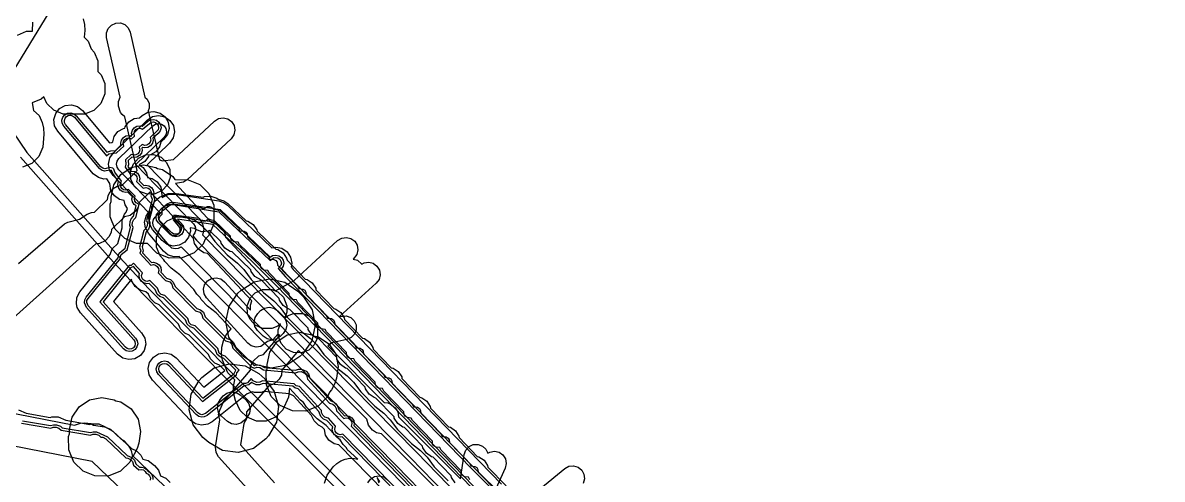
# Model space of a CAD drawing. Header units: metres. Extents: x -2677 to -840, y 169 to 1487.
# Drawn here: x -1723.5 to -1582.2, y 1144.5 to 1201.2 of the extents above; entities that cross this region are included whole.
import ezdxf

# ---------------------------------------------------------------- set-up
doc = ezdxf.new("R2010")
doc.units = ezdxf.units.M
doc.layers.add('AI_GREENING_EXCLUSIONS', color=1, linetype='Continuous')

msp = doc.modelspace()

# ---------------------------------------------------------------- linework, layer by layer
at = {"layer": 'AI_GREENING_EXCLUSIONS'}
for points in [[(-1734.13, 1187.48), (-1718.09, 1213.72), (-1717.56, 1214.29), (-1716.85, 1214.62), (-1716.07, 1214.65), (-1715.34, 1214.38), (-1714.77, 1213.85), (-1714.44, 1213.14), (-1714.41, 1212.36), (-1714.68, 1211.63), (-1730.69, 1185.44)], [(-1724.16, 1199.64), (-1723.05, 1200.11), (-1722.31, 1200.13), (-1722.24, 1201.26)], [(-1724.01, 1171.3), (-1718.31, 1176.24), (-1717.92, 1176.44), (-1716.46, 1176.78), (-1715.51, 1177.4), (-1714.96, 1177.62), (-1714.6, 1177.66), (-1712.98, 1179.25), (-1712.92, 1179.68), (-1712.79, 1179.98), (-1712.28, 1180.59), (-1711.79, 1180.91), (-1711.18, 1181.01), (-1709.32, 1182.83), (-1710.85, 1189.5), (-1711.19, 1189.78), (-1711.37, 1190.05), (-1711.62, 1190.8), (-1711.64, 1191.38), (-1711.41, 1191.95), (-1713.1, 1199.32), (-1713.12, 1199.91), (-1712.91, 1200.45), (-1712.51, 1200.88), (-1711.98, 1201.12), (-1711.39, 1201.14), (-1710.84, 1200.93), (-1710.42, 1200.53), (-1710.18, 1199.99), (-1708.36, 1191.94), (-1708.08, 1191.68), (-1707.84, 1191.14), (-1707.83, 1190.56), (-1707.95, 1190.25), (-1706.55, 1184.16), (-1706.17, 1184.05), (-1704.79, 1184.22), (-1699.72, 1188.97), (-1699.23, 1189.28), (-1698.65, 1189.37), (-1698.08, 1189.24), (-1697.6, 1188.9), (-1697.29, 1188.4), (-1697.2, 1187.83), (-1697.33, 1187.26), (-1697.67, 1186.78), (-1703.09, 1181.7), (-1703.59, 1181.39), (-1704.58, 1181.23), (-1700.12, 1176.43), (-1699.51, 1176.31), (-1698.83, 1175.74), (-1698.47, 1175.15), (-1698.38, 1174.57), (-1692.17, 1167.9), (-1689.85, 1169.17), (-1684.46, 1174.14), (-1683.96, 1174.45), (-1683.38, 1174.54), (-1682.81, 1174.4), (-1682.34, 1174.06), (-1682.03, 1173.56), (-1681.94, 1172.98), (-1682.08, 1172.41), (-1682.52, 1171.85), (-1682.01, 1171.71), (-1681.46, 1171.22), (-1681.19, 1171.38), (-1680.61, 1171.46), (-1680.05, 1171.32), (-1679.58, 1170.97), (-1679.28, 1170.47), (-1679.19, 1169.89), (-1679.33, 1169.32), (-1679.68, 1168.85), (-1684.23, 1164.73), (-1683.39, 1164.81), (-1682.84, 1164.6), (-1682.42, 1164.2), (-1682.18, 1163.67), (-1682.16, 1163.08), (-1682.37, 1162.54), (-1682.77, 1162.11), (-1683.3, 1161.87), (-1685.18, 1161.44), (-1685.67, 1161.1), (-1678.68, 1154.07), (-1678.25, 1154.01), (-1677.94, 1153.88), (-1677.33, 1153.38), (-1677.01, 1152.89), (-1676.9, 1152.29), (-1669.22, 1144.57), (-1668.76, 1147.59), (-1668.56, 1148.15), (-1668.17, 1148.58), (-1667.64, 1148.83), (-1667.05, 1148.85), (-1666.5, 1148.65), (-1666.07, 1148.26), (-1665.84, 1147.76), (-1665.6, 1147.91), (-1665.02, 1148.01), (-1664.45, 1147.88), (-1663.97, 1147.54), (-1663.66, 1147.05), (-1663.56, 1146.47), (-1663.69, 1145.9), (-1665.74, 1141.31)], [(-1716.01, 1201.65), (-1715.85, 1200.93), (-1715.81, 1200.21), (-1715.89, 1199.37), (-1715.4, 1198.87), (-1715.01, 1197.92), (-1714.64, 1197.53), (-1714.18, 1196.44), (-1714.18, 1195.12), (-1713.79, 1194.69), (-1713.34, 1193.61), (-1713.33, 1192.35), (-1713.83, 1191.14), (-1714.7, 1190.29), (-1715.85, 1189.82), (-1718.51, 1189.84), (-1719.66, 1190.31), (-1720.53, 1191.16), (-1720.89, 1191.99), (-1721.21, 1191.69), (-1722.32, 1191.23), (-1722.15, 1190.28), (-1721.48, 1189.65), (-1721.1, 1188.79), (-1720.94, 1188.07), (-1720.9, 1187.35), (-1721, 1185.73), (-1721.5, 1184.58), (-1722.37, 1183.72), (-1723.54, 1183.25)], [(-1673.13, 1137.33), (-1684.3, 1148.78), (-1684.91, 1148.91), (-1685.55, 1149.36), (-1685.98, 1150.01), (-1686.1, 1150.7), (-1686.38, 1151), (-1686.84, 1151.22), (-1687.38, 1151.76), (-1687.68, 1152.42), (-1689.95, 1154.9), (-1690.42, 1155.12), (-1693.59, 1155.41), (-1693.96, 1155.28), (-1694.75, 1155.28), (-1695.01, 1155.36), (-1695.67, 1155.12), (-1700.03, 1151.67), (-1700.56, 1151.36), (-1701.33, 1151.24), (-1702.09, 1151.41), (-1702.73, 1151.87), (-1707.4, 1156.84), (-1707.81, 1157.5), (-1707.94, 1158.27), (-1707.77, 1159.03), (-1707.31, 1159.66), (-1706.65, 1160.08), (-1705.88, 1160.2), (-1705.12, 1160.03), (-1704.49, 1159.58), (-1701.07, 1155.94), (-1698.46, 1158.01), (-1699.12, 1158.67), (-1699.67, 1158.92), (-1700.21, 1159.46), (-1700.46, 1160.02), (-1702.85, 1162.42), (-1703.4, 1162.67), (-1703.94, 1163.21), (-1704.2, 1163.76), (-1706.59, 1166.16), (-1707.14, 1166.41), (-1707.68, 1166.95), (-1707.93, 1167.51), (-1708.22, 1167.8), (-1708.93, 1167.97), (-1709.56, 1168.44), (-1709.96, 1169.11), (-1710, 1169.34), (-1712.24, 1166.58), (-1708.76, 1162.71), (-1708.36, 1162.04), (-1708.25, 1161.27), (-1708.45, 1160.51), (-1708.91, 1159.88), (-1709.59, 1159.49), (-1710.36, 1159.38), (-1711.11, 1159.57), (-1711.74, 1160.04), (-1716.35, 1165.17), (-1716.75, 1165.85), (-1716.85, 1166.3), (-1716.78, 1167.08), (-1716.42, 1167.77), (-1712.67, 1172.4), (-1712.41, 1173.1), (-1711.7, 1173.79), (-1711.18, 1175.73), (-1711.18, 1175.73), (-1711.17, 1176.69), (-1710.87, 1177.42), (-1710.66, 1177.65), (-1710.53, 1178.14), (-1710.81, 1178.56), (-1710.92, 1179.13), (-1711.49, 1179.24), (-1712.14, 1179.68), (-1712.57, 1180.33), (-1712.69, 1181.24), (-1713.09, 1181.8), (-1713.44, 1181.77), (-1714.12, 1181.95), (-1714.75, 1182.42), (-1719.17, 1187.71), (-1719.55, 1188.39), (-1719.63, 1189.17), (-1719.41, 1189.91), (-1718.93, 1190.52), (-1718.24, 1190.9), (-1717.47, 1190.98), (-1716.72, 1190.76), (-1716.11, 1190.27), (-1712.75, 1186.26), (-1712.44, 1186.3), (-1712.33, 1186.4), (-1712.17, 1187.04), (-1711.7, 1187.66), (-1711.03, 1188.06), (-1710.85, 1188.08), (-1710.81, 1188.26), (-1710.34, 1188.88), (-1709.67, 1189.28), (-1709.03, 1189.37), (-1708.68, 1189.68), (-1708.01, 1190.07), (-1707.23, 1190.17), (-1706.48, 1189.97), (-1705.86, 1189.5), (-1705.47, 1188.83), (-1705.36, 1188.05), (-1705.56, 1187.3), (-1706.03, 1186.68), (-1706.38, 1186.37), (-1706.53, 1185.78), (-1707, 1185.16), (-1707.67, 1184.76), (-1707.85, 1184.74), (-1707.89, 1184.56), (-1708.36, 1183.94), (-1709.08, 1183.53), (-1708.58, 1183.2), (-1708.15, 1182.55), (-1708.04, 1181.98), (-1707.47, 1181.86), (-1706.82, 1181.42), (-1706.39, 1180.77), (-1706.2, 1179.48), (-1705.47, 1179.84), (-1704.66, 1179.89), (-1699.18, 1179.06), (-1698.6, 1178.87), (-1698.1, 1178.52), (-1692.6, 1173.25), (-1692.13, 1173.34), (-1691.36, 1173.18), (-1690.72, 1172.74), (-1690.29, 1172.09), (-1690.14, 1171.33), (-1690.23, 1170.89), (-1689.97, 1170.56), (-1664.14, 1143.92)], [(-1672.11, 1137.71), (-1683.89, 1149.8), (-1684.13, 1149.75), (-1684.51, 1149.83), (-1684.83, 1150.05), (-1685.05, 1150.38), (-1685.12, 1150.76), (-1685.06, 1151.04), (-1685.78, 1151.83), (-1686.2, 1151.99), (-1686.55, 1152.31), (-1686.78, 1152.92), (-1689.35, 1155.73), (-1689.77, 1155.89), (-1690, 1156.09), (-1693.7, 1156.42), (-1694.16, 1156.26), (-1694.55, 1156.26), (-1695.16, 1156.55), (-1695.49, 1156.23), (-1696.04, 1156.1), (-1700.65, 1152.45), (-1701, 1152.27), (-1701.3, 1152.24), (-1701.68, 1152.32), (-1702, 1152.55), (-1706.67, 1157.52), (-1706.88, 1157.85), (-1706.94, 1158.24), (-1706.85, 1158.62), (-1706.63, 1158.93), (-1706.3, 1159.14), (-1705.91, 1159.21), (-1705.53, 1159.12), (-1705.21, 1158.89), (-1701.17, 1154.59), (-1697.28, 1157.67), (-1697.1, 1158.07), (-1698.56, 1159.53), (-1699.03, 1159.7), (-1699.38, 1160.02), (-1699.6, 1160.58), (-1702.29, 1163.27), (-1702.76, 1163.44), (-1703.11, 1163.77), (-1703.34, 1164.32), (-1706.03, 1167.02), (-1706.5, 1167.19), (-1706.85, 1167.51), (-1707.07, 1168.07), (-1707.83, 1168.83), (-1708.13, 1168.78), (-1708.51, 1168.88), (-1708.82, 1169.11), (-1709.02, 1169.44), (-1709.08, 1169.83), (-1709.02, 1170.07), (-1709.78, 1170.91), (-1710.14, 1170.76), (-1713.55, 1166.54), (-1709.51, 1162.04), (-1709.31, 1161.71), (-1709.25, 1161.32), (-1709.35, 1160.94), (-1709.58, 1160.63), (-1709.92, 1160.43), (-1710.3, 1160.37), (-1710.68, 1160.47), (-1710.99, 1160.7), (-1715.61, 1165.84), (-1715.86, 1166.41), (-1715.82, 1166.8), (-1715.64, 1167.14), (-1711.69, 1172.02), (-1711.56, 1172.57), (-1710.82, 1173.19), (-1710.13, 1175.76), (-1710.21, 1176), (-1710.21, 1176), (-1710.19, 1176.5), (-1710.04, 1176.86), (-1709.75, 1177.17), (-1709.42, 1178.44), (-1709.67, 1178.61), (-1709.88, 1178.93), (-1709.96, 1179.32), (-1709.91, 1179.56), (-1710.48, 1180.14), (-1710.72, 1180.09), (-1711.1, 1180.17), (-1711.43, 1180.38), (-1711.64, 1180.71), (-1711.72, 1181.09), (-1711.63, 1181.49), (-1712.33, 1182.46), (-1712.5, 1182.83), (-1712.71, 1182.89), (-1713.35, 1182.76), (-1713.72, 1182.87), (-1714, 1183.09), (-1718.41, 1188.35), (-1718.6, 1188.69), (-1718.64, 1189.08), (-1718.53, 1189.45), (-1718.28, 1189.76), (-1717.94, 1189.94), (-1717.55, 1189.99), (-1717.18, 1189.88), (-1716.87, 1189.63), (-1713.08, 1185.1), (-1712.6, 1185.28), (-1712.02, 1185.32), (-1711.33, 1185.97), (-1711.36, 1186.23), (-1711.27, 1186.6), (-1711.03, 1186.92), (-1710.7, 1187.12), (-1710.31, 1187.17), (-1710.07, 1187.11), (-1709.97, 1187.2), (-1710, 1187.45), (-1709.91, 1187.82), (-1709.67, 1188.14), (-1709.34, 1188.34), (-1708.95, 1188.39), (-1708.7, 1188.33), (-1708.02, 1188.93), (-1707.68, 1189.12), (-1707.3, 1189.18), (-1706.92, 1189.08), (-1706.61, 1188.84), (-1706.41, 1188.5), (-1706.36, 1188.12), (-1706.46, 1187.74), (-1706.7, 1187.43), (-1707.37, 1186.83), (-1707.34, 1186.59), (-1707.43, 1186.22), (-1707.67, 1185.9), (-1708, 1185.7), (-1708.39, 1185.65), (-1708.63, 1185.71), (-1708.73, 1185.62), (-1708.7, 1185.37), (-1708.79, 1185), (-1709.03, 1184.68), (-1709.36, 1184.48), (-1709.75, 1184.43), (-1709.98, 1184.49), (-1710.43, 1184.07), (-1710.4, 1183.56), (-1710.48, 1183.32), (-1710.09, 1182.77), (-1709.62, 1182.71), (-1709.29, 1182.5), (-1709.08, 1182.17), (-1709, 1181.79), (-1709.05, 1181.54), (-1708.49, 1180.97), (-1708.24, 1181.02), (-1707.86, 1180.94), (-1707.53, 1180.72), (-1707.32, 1180.39), (-1707.25, 1180.01), (-1707.31, 1179.71), (-1707.17, 1179.32), (-1707.2, 1178.97), (-1707.83, 1176.64), (-1707.75, 1176.4), (-1707.77, 1175.9), (-1707.92, 1175.54), (-1708.21, 1175.23), (-1708.7, 1173.36), (-1708.58, 1172.87), (-1708.64, 1172.63), (-1707.54, 1171.42), (-1707.29, 1171.46), (-1706.91, 1171.36), (-1706.6, 1171.13), (-1706.4, 1170.8), (-1706.34, 1170.41), (-1706.39, 1170.21), (-1705.66, 1169.48), (-1705.19, 1169.31), (-1704.84, 1168.98), (-1704.61, 1168.43), (-1701.92, 1165.73), (-1701.45, 1165.56), (-1701.1, 1165.24), (-1700.88, 1164.68), (-1698.19, 1161.99), (-1697.72, 1161.82), (-1697.37, 1161.5), (-1697.14, 1160.94), (-1694.91, 1158.71), (-1694.76, 1158.65), (-1694.55, 1158.72), (-1694.06, 1158.7), (-1693.54, 1158.41), (-1689.67, 1158.05), (-1689.31, 1158.18), (-1688.92, 1158.18), (-1688.38, 1157.96), (-1688.06, 1157.61), (-1687.89, 1157.08), (-1685.31, 1154.27), (-1684.89, 1154.11), (-1684.54, 1153.79), (-1684.32, 1153.18), (-1683.6, 1152.41), (-1683.39, 1152.45), (-1683.01, 1152.37), (-1682.69, 1152.15), (-1682.47, 1151.82), (-1682.4, 1151.44), (-1682.45, 1151.19), (-1670.67, 1139.1)], [(-1671.76, 1137.78), (-1683.8, 1150.14), (-1684.13, 1150.05), (-1684.39, 1150.11), (-1684.62, 1150.26), (-1684.77, 1150.49), (-1684.82, 1150.76), (-1684.71, 1151.1), (-1685.61, 1152.11), (-1686.03, 1152.24), (-1686.3, 1152.48), (-1686.46, 1152.81), (-1686.48, 1153.07), (-1689.18, 1156.02), (-1689.61, 1156.14), (-1689.87, 1156.38), (-1693.77, 1156.75), (-1694.12, 1156.57), (-1694.49, 1156.55), (-1694.92, 1156.73), (-1695.19, 1157.02), (-1695.65, 1156.49), (-1695.9, 1156.39), (-1696.15, 1156.4), (-1700.83, 1152.69), (-1701.29, 1152.54), (-1701.56, 1152.6), (-1701.78, 1152.76), (-1706.45, 1157.73), (-1706.6, 1157.96), (-1706.64, 1158.23), (-1706.58, 1158.49), (-1706.42, 1158.72), (-1706.19, 1158.86), (-1705.92, 1158.91), (-1705.65, 1158.84), (-1705.43, 1158.68), (-1701.2, 1154.18), (-1697.02, 1157.5), (-1696.97, 1157.74), (-1696.67, 1158.07), (-1698.4, 1159.82), (-1698.86, 1159.95), (-1699.13, 1160.19), (-1699.31, 1160.74), (-1702.13, 1163.57), (-1702.6, 1163.69), (-1702.86, 1163.94), (-1703.04, 1164.48), (-1705.87, 1167.31), (-1706.33, 1167.44), (-1706.6, 1167.68), (-1706.78, 1168.22), (-1707.76, 1169.18), (-1708.11, 1169.08), (-1708.38, 1169.15), (-1708.6, 1169.31), (-1708.74, 1169.55), (-1708.78, 1169.82), (-1708.67, 1170.14), (-1709.76, 1171.33), (-1710.07, 1171.07), (-1710.31, 1171.03), (-1713.95, 1166.53), (-1709.73, 1161.84), (-1709.59, 1161.61), (-1709.55, 1161.34), (-1709.62, 1161.07), (-1709.78, 1160.85), (-1710.02, 1160.71), (-1710.29, 1160.67), (-1710.55, 1160.74), (-1710.77, 1160.9), (-1715.39, 1166.04), (-1715.56, 1166.44), (-1715.54, 1166.71), (-1715.41, 1166.95), (-1711.39, 1171.91), (-1711.4, 1172.15), (-1711.3, 1172.41), (-1710.56, 1173), (-1709.81, 1175.75), (-1709.81, 1175.75), (-1709.92, 1176.06), (-1709.9, 1176.44), (-1709.74, 1176.77), (-1709.47, 1177.01), (-1709.05, 1178.63), (-1709.45, 1178.82), (-1709.6, 1179.05), (-1709.66, 1179.32), (-1709.56, 1179.64), (-1710.39, 1180.48), (-1710.72, 1180.39), (-1710.99, 1180.44), (-1711.21, 1180.6), (-1711.36, 1180.82), (-1711.42, 1181.09), (-1711.27, 1181.5), (-1712.09, 1182.64), (-1712.21, 1183), (-1712.33, 1183.13), (-1712.71, 1183.21), (-1713.32, 1183.06), (-1713.59, 1183.14), (-1713.8, 1183.31), (-1718.18, 1188.54), (-1718.31, 1188.78), (-1718.34, 1189.05), (-1718.26, 1189.31), (-1718.09, 1189.53), (-1717.85, 1189.66), (-1717.58, 1189.69), (-1717.32, 1189.61), (-1717.1, 1189.44), (-1713.11, 1184.66), (-1712.84, 1184.91), (-1711.89, 1185.03), (-1710.98, 1185.87), (-1711.06, 1186.21), (-1711, 1186.47), (-1710.83, 1186.69), (-1710.6, 1186.83), (-1710.33, 1186.87), (-1710.01, 1186.76), (-1709.63, 1187.1), (-1709.7, 1187.43), (-1709.64, 1187.69), (-1709.47, 1187.91), (-1709.24, 1188.05), (-1708.97, 1188.09), (-1708.64, 1187.98), (-1707.58, 1188.84), (-1707.31, 1188.88), (-1707.05, 1188.81), (-1706.83, 1188.64), (-1706.7, 1188.4), (-1706.66, 1188.13), (-1706.73, 1187.87), (-1707.71, 1186.94), (-1707.64, 1186.61), (-1707.7, 1186.35), (-1707.87, 1186.13), (-1708.1, 1185.99), (-1708.37, 1185.95), (-1708.69, 1186.06), (-1709.07, 1185.72), (-1709, 1185.39), (-1709.06, 1185.13), (-1709.23, 1184.91), (-1709.46, 1184.77), (-1709.73, 1184.73), (-1710.05, 1184.83), (-1710.78, 1184.15), (-1710.7, 1183.61), (-1710.82, 1183.27), (-1710.22, 1182.45), (-1709.73, 1182.44), (-1709.51, 1182.28), (-1709.36, 1182.06), (-1709.3, 1181.79), (-1709.4, 1181.46), (-1708.57, 1180.63), (-1708.24, 1180.72), (-1707.97, 1180.66), (-1707.75, 1180.51), (-1707.6, 1180.28), (-1707.55, 1180.01), (-1707.64, 1179.68), (-1707.47, 1179.29), (-1707.49, 1179.05), (-1708.15, 1176.65), (-1708.04, 1176.34), (-1708.06, 1175.96), (-1708.22, 1175.63), (-1708.49, 1175.39), (-1709.03, 1173.33), (-1708.88, 1172.88), (-1708.99, 1172.56), (-1707.64, 1171.08), (-1707.31, 1171.16), (-1707.04, 1171.09), (-1706.82, 1170.93), (-1706.68, 1170.69), (-1706.64, 1170.42), (-1706.73, 1170.13), (-1705.82, 1169.18), (-1705.27, 1169.01), (-1705.03, 1168.74), (-1704.91, 1168.27), (-1702.08, 1165.44), (-1701.54, 1165.26), (-1701.3, 1164.99), (-1701.17, 1164.53), (-1698.35, 1161.7), (-1697.8, 1161.52), (-1697.56, 1161.25), (-1697.44, 1160.78), (-1695.08, 1158.45), (-1694.78, 1158.32), (-1694.49, 1158.42), (-1694.12, 1158.4), (-1693.65, 1158.1), (-1689.64, 1157.74), (-1689.35, 1157.87), (-1688.98, 1157.89), (-1688.55, 1157.71), (-1688.31, 1157.44), (-1688.18, 1156.93), (-1685.48, 1153.99), (-1685.06, 1153.86), (-1684.79, 1153.62), (-1684.63, 1153.29), (-1684.61, 1153.03), (-1683.7, 1152.07), (-1683.39, 1152.15), (-1683.13, 1152.09), (-1682.9, 1151.94), (-1682.75, 1151.71), (-1682.7, 1151.44), (-1682.8, 1151.12), (-1670.76, 1138.76)], [(-1664.67, 1131.88), (-1677.9, 1145.53), (-1704.11, 1172.18), (-1704.71, 1172.12), (-1705.46, 1172.34), (-1706.07, 1172.83), (-1707.93, 1175.06), (-1708.29, 1175.71), (-1708.39, 1176.44), (-1708.21, 1177.17), (-1707.89, 1177.63), (-1712.31, 1182.21), (-1712.73, 1182.86), (-1712.87, 1183.63), (-1712.7, 1184.39), (-1712.26, 1185.03), (-1708.08, 1189.09), (-1707.42, 1189.52), (-1706.65, 1189.66), (-1705.89, 1189.5), (-1705.25, 1189.05), (-1704.82, 1188.4), (-1704.68, 1187.63), (-1704.85, 1186.87), (-1705.29, 1186.22), (-1708.08, 1183.52), (-1703.71, 1179.04), (-1703.64, 1178.99), (-1703.6, 1178.92), (-1701.62, 1176.9), (-1701.2, 1176.24), (-1701.2, 1176.24), (-1701.06, 1175.47), (-1701.2, 1174.86), (-1674.69, 1147.9), (-1661.67, 1134.46)], [(-1725.6, 1188.9), (-1722.98, 1185.09), (-1711.94, 1172.59), (-1707.91, 1168.21), (-1697.81, 1157.97), (-1592.33, 1052.46), (-1591.9, 1051.81), (-1591.84, 1051.55), (-1591.56, 1051.2), (-1583.65, 1043.25), (-1582.23, 1041.72)], [(-1663.95, 1132.58), (-1677.19, 1146.23), (-1703.87, 1173.36), (-1703.89, 1173.34), (-1704.24, 1173.15), (-1704.62, 1173.11), (-1705, 1173.22), (-1705.3, 1173.47), (-1707.16, 1175.7), (-1707.34, 1176.02), (-1707.39, 1176.39), (-1707.3, 1176.75), (-1707.09, 1177.06), (-1706.49, 1177.63), (-1711.59, 1182.9), (-1711.8, 1183.23), (-1711.87, 1183.61), (-1711.79, 1183.99), (-1711.57, 1184.31), (-1707.38, 1188.38), (-1707.05, 1188.59), (-1706.67, 1188.66), (-1706.29, 1188.58), (-1705.96, 1188.36), (-1705.75, 1188.03), (-1705.68, 1187.64), (-1705.76, 1187.26), (-1705.99, 1186.94), (-1709.46, 1183.57), (-1704.37, 1178.3), (-1704.36, 1178.29), (-1704.36, 1178.28), (-1702.34, 1176.2), (-1702.34, 1176.2), (-1702.13, 1175.87), (-1702.06, 1175.49), (-1702.15, 1175.11), (-1702.42, 1174.74), (-1701.97, 1174.2), (-1675.41, 1147.2), (-1662.39, 1133.77)], [(-1723.77, 1184.47), (-1712.68, 1171.92), (-1708.63, 1167.52), (-1698.52, 1157.27), (-1593.04, 1051.75), (-1592.82, 1051.43), (-1592.74, 1051.04), (-1592.27, 1050.49), (-1584.37, 1042.57)], [(-1694.52, 1142.09), (-1699.23, 1147.33), (-1699.53, 1147.83), (-1699.6, 1148.56), (-1699.08, 1151.9), (-1699.22, 1152.55), (-1699.08, 1153.12), (-1698.61, 1154.14), (-1695.28, 1158.08), (-1695.25, 1158.56), (-1694.94, 1159.2), (-1694.24, 1159.85), (-1693.65, 1160), (-1691.64, 1162.37), (-1691.87, 1162.54), (-1692.51, 1161.82), (-1693.14, 1161.61), (-1693.99, 1161.01), (-1694.57, 1160.93), (-1695.2, 1161.1), (-1695.61, 1161.42), (-1700.7, 1167.02), (-1701, 1167.52), (-1701.09, 1168.1), (-1700.95, 1168.67), (-1700.6, 1169.14), (-1700.1, 1169.44), (-1699.52, 1169.52), (-1698.95, 1169.38), (-1698.48, 1169.04), (-1695.26, 1165.49), (-1695.26, 1166.13), (-1695.11, 1166.65), (-1700.59, 1172.54), (-1701.06, 1172.63), (-1701.72, 1173.08), (-1702.22, 1173.78), (-1702.31, 1174.38), (-1707.72, 1180.2), (-1709.08, 1178.88), (-1709.19, 1178.27), (-1709.52, 1177.79), (-1710.19, 1177.26), (-1710.9, 1177.09), (-1712.5, 1175.52), (-1712.54, 1175.2), (-1712.77, 1174.66), (-1713.28, 1174.09), (-1713.98, 1173.76), (-1714.42, 1173.72), (-1729.22, 1160.46)], [(-1669.9, 1144.09), (-1670.33, 1144.74), (-1670.37, 1144.96), (-1672.6, 1147.28), (-1672.82, 1147.33), (-1673.46, 1147.77), (-1673.88, 1148.42), (-1673.92, 1148.62), (-1676.15, 1150.95), (-1676.37, 1150.99), (-1677.01, 1151.44), (-1677.44, 1152.09), (-1677.47, 1152.29), (-1679.71, 1154.61), (-1679.93, 1154.66), (-1680.57, 1155.1), (-1680.99, 1155.76), (-1681.03, 1155.96), (-1683.26, 1158.28), (-1683.48, 1158.33), (-1684.12, 1158.77), (-1684.54, 1159.43), (-1684.58, 1159.63), (-1686.81, 1161.95), (-1687.03, 1161.99), (-1687.67, 1162.44), (-1688.1, 1163.09), (-1688.13, 1163.29), (-1690.37, 1165.61), (-1690.59, 1165.66), (-1691.23, 1166.1), (-1691.65, 1166.76), (-1691.69, 1166.96), (-1693.88, 1169.23), (-1694.73, 1169.69), (-1695.18, 1170.32), (-1695.22, 1170.52), (-1697.55, 1172.75), (-1697.77, 1172.78), (-1697.77, 1172.78), (-1698.43, 1173.2), (-1698.89, 1173.84), (-1698.93, 1174.03), (-1700.35, 1175.38), (-1700.52, 1175.29), (-1701.3, 1175.24), (-1702.04, 1175.5), (-1702.19, 1175.63), (-1702.76, 1175.71), (-1702.71, 1175.3), (-1702.93, 1174.55), (-1703.41, 1173.94), (-1704.09, 1173.56), (-1704.86, 1173.46), (-1705.61, 1173.67), (-1706.23, 1174.16), (-1707.4, 1175.52), (-1707.78, 1176.2), (-1707.88, 1176.98), (-1707.67, 1177.73), (-1707.51, 1177.93), (-1707.49, 1178.3), (-1707.15, 1179), (-1706.56, 1179.52), (-1705.47, 1179.98), (-1704.77, 1180.01), (-1701.15, 1179.51), (-1700.95, 1179.61), (-1700.17, 1179.66), (-1699.43, 1179.41), (-1699.28, 1179.28), (-1698.59, 1179.08), (-1698.07, 1178.73), (-1695.82, 1176.58), (-1695.6, 1176.54), (-1694.93, 1176.12), (-1694.48, 1175.49), (-1694.44, 1175.29), (-1692.11, 1173.07), (-1691.89, 1173.03), (-1691.23, 1172.61), (-1690.78, 1171.98), (-1690.71, 1171.7), (-1688.47, 1169.37), (-1688.25, 1169.32), (-1687.61, 1168.88), (-1687.18, 1168.22), (-1687.15, 1168.02), (-1684.92, 1165.7), (-1684.69, 1165.65), (-1684.05, 1165.21), (-1683.63, 1164.55), (-1683.59, 1164.35), (-1681.36, 1162.03), (-1681.14, 1161.99), (-1680.5, 1161.54), (-1680.08, 1160.89), (-1680.04, 1160.69), (-1677.81, 1158.37), (-1677.59, 1158.32), (-1676.95, 1157.88), (-1676.52, 1157.22), (-1676.49, 1157.02), (-1674.25, 1154.7), (-1674.03, 1154.65), (-1673.39, 1154.21), (-1672.97, 1153.55), (-1672.93, 1153.35), (-1670.7, 1151.03), (-1670.48, 1150.98), (-1669.84, 1150.54), (-1669.42, 1149.89), (-1669.38, 1149.69), (-1667.15, 1147.37), (-1666.94, 1147.33), (-1666.3, 1146.89), (-1665.87, 1146.23), (-1665.83, 1146.04), (-1663.58, 1143.73)], [(-1667.83, 1143.46), (-1692.06, 1168.54), (-1695.11, 1171.57), (-1699.94, 1176.14), (-1704.31, 1176.8), (-1703.61, 1176), (-1703.53, 1175.62), (-1703.61, 1175.24), (-1703.82, 1174.91), (-1704.15, 1174.7), (-1704.53, 1174.62), (-1704.91, 1174.69), (-1705.24, 1174.91), (-1706.68, 1176.33), (-1706.9, 1176.66), (-1706.97, 1177.04), (-1706.9, 1177.42), (-1706.28, 1178.14), (-1705.58, 1178.69), (-1705.22, 1178.88), (-1704.81, 1178.9), (-1699.04, 1177.98), (-1692.81, 1172.07), (-1692.52, 1172.27), (-1692.13, 1172.34), (-1691.75, 1172.26), (-1691.43, 1172.04), (-1691.21, 1171.72), (-1691.14, 1171.33), (-1691.22, 1170.95), (-1691.41, 1170.67), (-1690.69, 1169.86), (-1667.73, 1146.16), (-1663.61, 1142.04)], [(-1667.62, 1143.67), (-1691.84, 1168.75), (-1694.9, 1171.79), (-1699.8, 1176.42), (-1704.76, 1177.17), (-1704.96, 1177.02), (-1704.04, 1176.11), (-1703.89, 1175.89), (-1703.83, 1175.62), (-1703.89, 1175.35), (-1704.04, 1175.12), (-1704.26, 1174.97), (-1704.53, 1174.92), (-1704.8, 1174.97), (-1705.03, 1175.12), (-1706.47, 1176.55), (-1706.62, 1176.77), (-1706.67, 1177.04), (-1706.62, 1177.31), (-1706.09, 1177.91), (-1705.39, 1178.46), (-1705.14, 1178.59), (-1704.86, 1178.6), (-1699.17, 1177.71), (-1692.82, 1171.66), (-1692.4, 1171.99), (-1692.13, 1172.04), (-1691.87, 1171.99), (-1691.64, 1171.83), (-1691.49, 1171.6), (-1691.44, 1171.34), (-1691.5, 1171.07), (-1691.82, 1170.67), (-1690.91, 1169.65), (-1667.95, 1145.95), (-1663.62, 1141.62)], [(-1668.07, 1144.46), (-1668.24, 1144.79), (-1668.75, 1144.85), (-1668.97, 1145), (-1669.12, 1145.23), (-1669.16, 1145.57), (-1671.63, 1148.13), (-1671.8, 1148.46), (-1672.3, 1148.52), (-1672.53, 1148.67), (-1672.68, 1148.9), (-1672.71, 1149.24), (-1675.18, 1151.8), (-1675.35, 1152.12), (-1675.86, 1152.19), (-1676.08, 1152.34), (-1676.23, 1152.57), (-1676.26, 1152.91), (-1678.74, 1155.46), (-1678.9, 1155.79), (-1679.41, 1155.85), (-1679.63, 1156.01), (-1679.78, 1156.24), (-1679.82, 1156.58), (-1682.29, 1159.13), (-1682.46, 1159.46), (-1682.96, 1159.52), (-1683.19, 1159.67), (-1683.34, 1159.9), (-1683.37, 1160.24), (-1685.84, 1162.8), (-1686.01, 1163.13), (-1686.52, 1163.19), (-1686.74, 1163.34), (-1686.89, 1163.57), (-1686.92, 1163.91), (-1689.4, 1166.46), (-1689.56, 1166.79), (-1690.07, 1166.85), (-1690.29, 1167.01), (-1690.44, 1167.24), (-1690.48, 1167.58), (-1692.95, 1170.13), (-1693.12, 1170.45), (-1693.6, 1170.49), (-1693.83, 1170.63), (-1693.99, 1170.85), (-1693.99, 1170.85), (-1694.04, 1171.19), (-1696.62, 1173.64), (-1696.8, 1173.96), (-1697.31, 1174), (-1697.54, 1174.14), (-1697.7, 1174.37), (-1697.75, 1174.7), (-1699.77, 1176.62), (-1700.09, 1176.66), (-1700.42, 1176.81), (-1700.85, 1176.55), (-1701.13, 1176.53), (-1701.39, 1176.62), (-1701.62, 1176.87), (-1704.78, 1177.29), (-1704.77, 1176.87), (-1704.86, 1176.7), (-1704.18, 1175.91), (-1704.04, 1175.67), (-1704.01, 1175.4), (-1704.08, 1175.14), (-1704.25, 1174.93), (-1704.49, 1174.79), (-1704.76, 1174.76), (-1705.03, 1174.83), (-1705.24, 1175), (-1706.55, 1176.61), (-1706.58, 1176.88), (-1706.51, 1177.14), (-1706.21, 1177.43), (-1706.23, 1177.97), (-1706.11, 1178.22), (-1705.91, 1178.4), (-1705.57, 1178.48), (-1705.42, 1178.62), (-1704.95, 1178.72), (-1701.39, 1178.25), (-1701.05, 1178.09), (-1700.62, 1178.36), (-1700.35, 1178.37), (-1700.09, 1178.29), (-1699.85, 1178.04), (-1699.36, 1177.97), (-1698.97, 1177.79), (-1696.75, 1175.69), (-1696.57, 1175.36), (-1696.06, 1175.33), (-1695.83, 1175.18), (-1695.67, 1174.96), (-1695.62, 1174.62), (-1693.04, 1172.17), (-1692.86, 1171.85), (-1692.35, 1171.81), (-1692.12, 1171.67), (-1691.96, 1171.45), (-1691.92, 1171.08), (-1689.44, 1168.52), (-1689.27, 1168.19), (-1688.76, 1168.13), (-1688.54, 1167.97), (-1688.39, 1167.74), (-1688.36, 1167.4), (-1685.88, 1164.85), (-1685.72, 1164.52), (-1685.21, 1164.46), (-1684.99, 1164.3), (-1684.84, 1164.07), (-1684.8, 1163.74), (-1682.33, 1161.18), (-1682.16, 1160.85), (-1681.66, 1160.79), (-1681.43, 1160.64), (-1681.28, 1160.41), (-1681.25, 1160.07), (-1678.78, 1157.51), (-1678.61, 1157.19), (-1678.1, 1157.13), (-1677.88, 1156.97), (-1677.73, 1156.74), (-1677.7, 1156.4), (-1675.22, 1153.85), (-1675.06, 1153.52), (-1674.55, 1153.46), (-1674.33, 1153.3), (-1674.18, 1153.07), (-1674.14, 1152.73), (-1671.67, 1150.18), (-1671.5, 1149.85), (-1671, 1149.79), (-1670.77, 1149.64), (-1670.62, 1149.41), (-1670.59, 1149.07), (-1668.12, 1146.51), (-1667.95, 1146.19), (-1667.45, 1146.13), (-1667.22, 1145.98), (-1667.07, 1145.75), (-1667.04, 1145.41), (-1664.54, 1142.87)], [(-1686.09, 1144.05), (-1685.74, 1145.04), (-1685, 1146.08), (-1684.56, 1146.5), (-1684.08, 1146.81), (-1683.52, 1147.03), (-1682.96, 1147.13), (-1682.35, 1147.12), (-1681.97, 1147.02), (-1683.26, 1148.21), (-1683.37, 1148.43), (-1683.79, 1148.85), (-1684.13, 1149.41), (-1684.51, 1149.72), (-1685.87, 1151.18), (-1687, 1152.04), (-1687.81, 1152.85), (-1687.92, 1153.07), (-1688.34, 1153.49), (-1688.68, 1154.05), (-1689.06, 1154.36), (-1690.43, 1155.83), (-1690.56, 1154.73), (-1691.24, 1153.14), (-1692.16, 1152.22), (-1693.32, 1151.75), (-1694.51, 1151.75), (-1695.67, 1152.22), (-1696.54, 1153.07), (-1697.11, 1154.32), (-1697.35, 1155.08), (-1697.38, 1156.02), (-1697.21, 1156.87), (-1698.07, 1157.75), (-1698.74, 1159.31), (-1698.87, 1160.03), (-1698.82, 1160.93), (-1698.61, 1161.72), (-1698.28, 1162.43), (-1697.68, 1163.21), (-1699.53, 1165.19), (-1700.59, 1166.02), (-1701.4, 1166.84), (-1701.52, 1167.07), (-1701.92, 1167.48), (-1702.27, 1168.06), (-1704.02, 1169.88), (-1705.09, 1170.72), (-1705.9, 1171.53), (-1706.02, 1171.77), (-1706.46, 1172.23), (-1706.91, 1173.31), (-1706.93, 1174.57), (-1706.46, 1175.72), (-1705.61, 1176.58), (-1704.47, 1177.07), (-1703.22, 1177.09), (-1702.07, 1176.62), (-1702.07, 1176.62), (-1701.38, 1176.05), (-1700.57, 1175.24), (-1699.69, 1174.01), (-1698.14, 1172.39), (-1696.88, 1171.35), (-1696.07, 1170.54), (-1695.2, 1169.32), (-1693.64, 1167.69), (-1692.38, 1166.66), (-1691.57, 1165.85), (-1690.71, 1164.65), (-1688.96, 1162.87), (-1687.84, 1162.01), (-1687.03, 1161.2), (-1686.16, 1160.01), (-1684.41, 1158.23), (-1683.29, 1157.37), (-1682.48, 1156.56), (-1681.6, 1155.36), (-1679.86, 1153.59), (-1678.74, 1152.73), (-1677.93, 1151.92), (-1677.05, 1150.72), (-1675.31, 1148.95), (-1674.18, 1148.09), (-1673.37, 1147.28), (-1672.5, 1146.09), (-1670.75, 1144.32)], [(-1670.44, 1141.55), (-1679.02, 1150.17), (-1679.63, 1150.27), (-1680.12, 1150.6), (-1680.65, 1151.26), (-1680.82, 1151.97), (-1689.3, 1160.49), (-1691.36, 1158.07), (-1691.42, 1157.45), (-1691.7, 1156.94), (-1692.32, 1156.36), (-1693.01, 1156.12), (-1695.77, 1152.88), (-1695.78, 1152.02), (-1696.11, 1151.44), (-1696.52, 1148.81), (-1692.29, 1144.1)], [(-1738.5, 1155.41), (-1717.1, 1151.23), (-1716.33, 1151.47), (-1715.82, 1151.52), (-1715.04, 1151.44), (-1714.72, 1151.26), (-1713.35, 1151.02), (-1712.62, 1150.74), (-1711.3, 1149.5), (-1710.97, 1149.34), (-1710.45, 1148.76), (-1710.07, 1148.08), (-1709.94, 1147.51), (-1686.73, 1125.28)], [(-1738.5, 1155.41), (-1717.1, 1151.23), (-1716.33, 1151.47), (-1715.82, 1151.52), (-1715.04, 1151.44), (-1714.72, 1151.26), (-1713.35, 1151.02), (-1712.62, 1150.74), (-1711.3, 1149.5), (-1710.97, 1149.34), (-1710.45, 1148.76), (-1710.07, 1148.08), (-1709.94, 1147.51), (-1686.73, 1125.28)], [(-1724.03, 1153.15), (-1723.09, 1152.73), (-1720.12, 1152.21), (-1719.89, 1152.28), (-1719.1, 1152.28), (-1718.17, 1151.87), (-1715.19, 1151.34), (-1714.97, 1151.41), (-1714.08, 1151.39), (-1713.36, 1151.09), (-1712.33, 1150.51), (-1710.03, 1148.36), (-1709.4, 1148.07), (-1708.86, 1147.53), (-1708.61, 1147.03), (-1707.94, 1146.84), (-1707.17, 1146.22), (-1706.65, 1145.64), (-1706.41, 1144.96), (-1705.75, 1144.65), (-1705.21, 1144.11)], [(-1689.26, 1122.17), (-1714.9, 1146.72), (-1739.39, 1151.51)], [(-1689.26, 1122.17), (-1714.9, 1146.72), (-1739.39, 1151.51)], [(-1723.66, 1151.49), (-1720.03, 1150.85), (-1719.73, 1150.99), (-1719.36, 1151.01), (-1719.01, 1150.88), (-1718.73, 1150.63), (-1715.1, 1149.99), (-1714.81, 1150.12), (-1714.43, 1150.14), (-1714.08, 1150.01), (-1713.81, 1149.76), (-1713.57, 1149.74), (-1713.22, 1149.56), (-1710.7, 1147.17), (-1710.46, 1147.15), (-1710.13, 1146.99), (-1709.88, 1146.73), (-1709.76, 1146.29), (-1709.1, 1145.7), (-1708.79, 1145.75), (-1708.53, 1145.68), (-1708.31, 1145.51), (-1708.18, 1145.28), (-1707.95, 1145.17), (-1707.77, 1144.97), (-1707.67, 1144.71), (-1707.71, 1144.4)], [(-1723.54, 1151.79), (-1720.04, 1151.18), (-1719.7, 1151.3), (-1719.3, 1151.3), (-1718.84, 1151.13), (-1718.61, 1150.92), (-1715.12, 1150.31), (-1714.77, 1150.43), (-1714.37, 1150.43), (-1713.01, 1149.78), (-1710.55, 1147.47), (-1709.96, 1147.24), (-1709.64, 1146.89), (-1709.47, 1146.46), (-1709.01, 1146.02), (-1708.77, 1146.05), (-1708.39, 1145.95), (-1708.08, 1145.71), (-1707.97, 1145.51), (-1707.77, 1145.41), (-1707.51, 1145.12), (-1707.38, 1144.76), (-1707.39, 1144.51)], [(-1661.77, 1141.34), (-1656.31, 1145.86), (-1655.8, 1146.14), (-1655.22, 1146.2), (-1654.65, 1146.04), (-1654.2, 1145.67), (-1653.92, 1145.15), (-1653.86, 1144.57), (-1654.03, 1144.01)], [(-1680.72, 1144.08), (-1680.38, 1144.55), (-1679.88, 1144.86), (-1679.3, 1144.95), (-1678.73, 1144.82), (-1678.26, 1144.47)], [(-1679.23, 1144.21), (-1679.56, 1144.73), (-1679.34, 1144.08)]]:
    msp.add_lwpolyline(points, dxfattribs=at)
for points in [[(-1705.21, 1181.96), (-1705.56, 1181.04), (-1706.2, 1180.34), (-1707.08, 1179.93), (-1708.07, 1179.89), (-1708.99, 1180.23), (-1709.69, 1180.88), (-1710.1, 1181.76), (-1710.14, 1182.75), (-1709.79, 1183.66), (-1709.15, 1184.36), (-1708.27, 1184.77), (-1707.28, 1184.81), (-1706.36, 1184.47), (-1705.66, 1183.82), (-1705.25, 1182.94), (-1705.21, 1181.96)], [(-1706.99, 1183.22), (-1706.8, 1183.09), (-1706.19, 1182.97), (-1704.89, 1182.1), (-1704.65, 1181.74), (-1702.99, 1181.67), (-1701.54, 1181.08), (-1700.44, 1179.98), (-1699.83, 1178.54), (-1699.83, 1176.2), (-1700.44, 1174.76), (-1700.88, 1174.32), (-1701.15, 1173.71), (-1702.23, 1172.63), (-1703.72, 1171.99), (-1705.36, 1171.98), (-1706.87, 1172.6), (-1708.03, 1173.77), (-1709.4, 1173.78), (-1710.84, 1174.39), (-1712.03, 1175.57), (-1712.65, 1177.09), (-1712.65, 1178.68), (-1712.53, 1179.01), (-1712.53, 1179.53), (-1712.22, 1181.06), (-1711.35, 1182.36), (-1710.06, 1183.22), (-1708.53, 1183.53), (-1706.99, 1183.22)], [(-1696.46, 1167.95), (-1694.82, 1169.02), (-1692.91, 1169.38), (-1691, 1168.98), (-1689.39, 1167.88), (-1688.69, 1167.18), (-1687.62, 1165.54), (-1687.26, 1163.63), (-1687.66, 1161.72), (-1688.76, 1160.11), (-1689.13, 1159.75), (-1690.76, 1158.68), (-1692.67, 1158.32), (-1694.58, 1158.72), (-1696.2, 1159.82), (-1696.89, 1160.53), (-1697.96, 1162.16), (-1698.32, 1164.08), (-1697.92, 1165.99), (-1696.82, 1167.6), (-1696.46, 1167.95)], [(-1695.66, 1166.06), (-1695.32, 1166.98), (-1694.67, 1167.67), (-1693.79, 1168.08), (-1692.61, 1168.08), (-1691.88, 1167.78), (-1691.19, 1167.13), (-1690.74, 1166.06), (-1690.74, 1165.27), (-1691.01, 1164.51), (-1690.67, 1164.79), (-1689.95, 1165.1), (-1688.77, 1165.1), (-1688.05, 1164.79), (-1687.35, 1164.15), (-1686.94, 1163.27), (-1686.94, 1162.09), (-1687.35, 1161.2), (-1688.05, 1160.56), (-1688.97, 1160.22), (-1689.95, 1160.25), (-1690.83, 1160.66), (-1691.48, 1161.36), (-1691.82, 1162.28), (-1691.82, 1163.07), (-1691.55, 1163.83), (-1691.88, 1163.54), (-1692.61, 1163.24), (-1693.79, 1163.24), (-1694.67, 1163.65), (-1695.32, 1164.35), (-1695.62, 1165.07), (-1695.66, 1166.06)], [(-1693.52, 1165.77), (-1692.94, 1165.88), (-1692.37, 1165.76), (-1691.88, 1165.43), (-1691.19, 1164.73), (-1690.87, 1164.24), (-1690.76, 1163.66), (-1690.88, 1163.09), (-1691.21, 1162.61), (-1691.58, 1162.25), (-1692.07, 1161.93), (-1692.64, 1161.82), (-1693.21, 1161.94), (-1693.7, 1162.27), (-1694.39, 1162.98), (-1694.71, 1163.47), (-1694.82, 1164.04), (-1694.7, 1164.61), (-1694.37, 1165.1), (-1694.01, 1165.45), (-1693.52, 1165.77)], [(-1687.46, 1162.32), (-1686.85, 1162.2), (-1685.55, 1161.33), (-1684.69, 1160.03), (-1684.38, 1158.5), (-1684.6, 1157.06), (-1684.82, 1156.41), (-1685.21, 1155.62), (-1685.46, 1155.35), (-1685.73, 1154.74), (-1686.87, 1153.61), (-1688.4, 1152.99), (-1690.06, 1153.01), (-1691.57, 1153.66), (-1692.69, 1154.8), (-1693.29, 1156.25), (-1693.31, 1157.91), (-1693.18, 1158.24), (-1693.18, 1158.76), (-1692.88, 1160.29), (-1692.01, 1161.58), (-1690.72, 1162.45), (-1689.18, 1162.76), (-1687.65, 1162.45), (-1687.46, 1162.32)], [(-1702.36, 1151.28), (-1702.86, 1153.16), (-1702.61, 1155.1), (-1701.63, 1156.79), (-1701.3, 1157.17), (-1699.75, 1158.36), (-1697.87, 1158.86), (-1695.93, 1158.61), (-1694.24, 1157.63), (-1693.5, 1156.98), (-1692.31, 1155.43), (-1691.8, 1153.55), (-1692.06, 1151.61), (-1693.03, 1149.92), (-1693.37, 1149.54), (-1694.91, 1148.35), (-1696.8, 1147.85), (-1698.73, 1148.1), (-1700.42, 1149.08), (-1701.17, 1149.73), (-1702.36, 1151.28)], [(-1711.36, 1154.13), (-1710.06, 1153.27), (-1709.19, 1151.97), (-1708.89, 1150.44), (-1709.11, 1149), (-1709.32, 1148.34), (-1709.72, 1147.55), (-1709.96, 1147.28), (-1710.24, 1146.67), (-1711.38, 1145.55), (-1712.9, 1144.93), (-1714.56, 1144.94), (-1716.01, 1145.55), (-1717.15, 1146.67), (-1717.8, 1148.18), (-1717.82, 1149.84), (-1717.69, 1150.18), (-1717.69, 1150.69), (-1717.39, 1152.22), (-1716.52, 1153.52), (-1715.22, 1154.39), (-1713.69, 1154.69), (-1712.16, 1154.39), (-1711.96, 1154.25), (-1711.36, 1154.13)], [(-1699.22, 1152.83), (-1699.37, 1153.39), (-1699.29, 1153.97), (-1699, 1154.48), (-1698.66, 1154.86), (-1698.2, 1155.22), (-1697.64, 1155.37), (-1697.06, 1155.29), (-1696.55, 1155), (-1695.8, 1154.35), (-1695.45, 1153.88), (-1695.3, 1153.32), (-1695.37, 1152.74), (-1695.66, 1152.23), (-1696, 1151.85), (-1696.46, 1151.49), (-1697.03, 1151.34), (-1697.61, 1151.42), (-1698.12, 1151.71), (-1698.86, 1152.36), (-1699.22, 1152.83)]]:
    msp.add_lwpolyline(points, close=True, dxfattribs=at)

doc.saveas('drawing.dxf')
